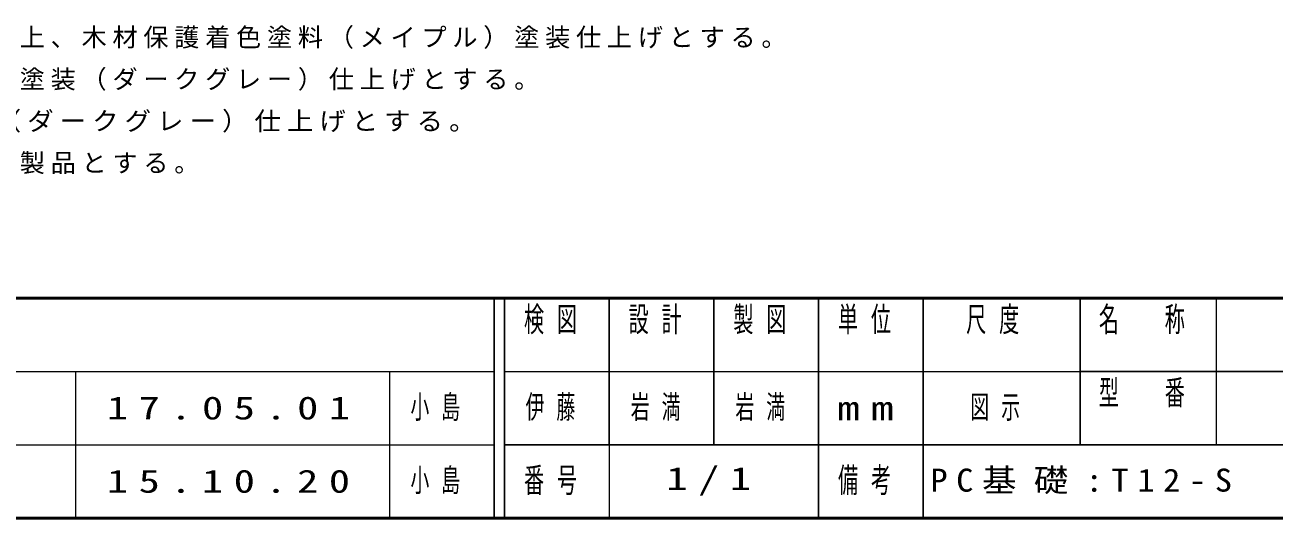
# Model space of a CAD drawing. Units: millimetres on the paper, scale 1:20. Extents: x -365 to 0, y 0 to 257.
# Drawn here: x -283.3 to -164, y 0 to 47.1 of the extents above; entities that cross this region are included whole.
import ezdxf

# ---------------------------------------------------------------- set-up
doc = ezdxf.new("R2010")
doc.units = ezdxf.units.MM
doc.layers.add('LY_1', color=7, linetype='Continuous', lineweight=25)
doc.layers.add('LY_3', color=7, linetype='Continuous', lineweight=13)
doc.styles.add('ＭＳ ゴシック', font='')
doc.styles.get('ＭＳ ゴシック').set_extended_font_data('MS Gothic')

msp = doc.modelspace()

# ---------------------------------------------------------------- linework, layer by layer
at = {"layer": 'LY_3', "lineweight": 50}
for p, q in [((-365, 21), (0, 21)), ((-365, 0), (0, 0))]:
    msp.add_line(p, q, dxfattribs=at)
at = {"layer": 'LY_3', "color": 211, "lineweight": 25}
for p, q in [((-238.5, 21), (-238.5, 0)), ((-237.5, 21), (-237.5, 0)), ((-227.5, 21), (-227.5, 7)), ((-217.5, 21), (-217.5, 7)), ((-207.5, 21), (-207.5, 0)), ((-197.5, 21), (-197.5, 7)), ((-182.5, 21), (-182.5, 7)), ((-182.5, 14), (-70, 14)), ((-237.5, 7), (0, 7))]:
    msp.add_line(p, q, dxfattribs=at)
at = {"layer": 'LY_3'}
for p, q in [((-169.5, 21), (-169.5, 7)), ((-365, 14), (-238.5, 14)), ((-278.5, 14), (-278.5, 0)), ((-248.5, 14), (-248.5, 0)), ((-237.5, 14), (-182.5, 14)), ((-365, 7), (-238.5, 7)), ((-227.5, 7), (-227.5, 0))]:
    msp.add_line(p, q, dxfattribs=at)
at = {"layer": 'LY_3', "lineweight": 25}
msp.add_line((-197.5, 7), (-197.5, 0), dxfattribs=at)

# ---------------------------------------------------------------- texts
at = {"layer": 'LY_1', "style": 'ＭＳ ゴシック'}
for s, insert, char_height, attachment_point in [('\\T1.23;木材は、ヒノキ（一等材）とし、カンナ・ペーパーがけの上、木材保護着色塗料（メイプル）塗装仕上げとする。', (-360.606, 44.826), 1.76, 7), ('\\T1.23;鋼材は、電気亜鉛メッキ処理の上、ポリエステル樹脂粉体塗装（ダークグレー）仕上げとする。', (-360.606, 40.826), 1.76, 7), ('\\T1.23;\\W1.05;アルミ合金鋳物は、AC3Aとし、ウレタン樹脂塗料塗装（ダークグレー）仕上げとする。', (-360.606, 36.826), 1.76, 7), ('\\T1.23;本製品は、（一社）日本公園施設業協会賠償責任保険加入製品とする。', (-360.606, 32.826), 1.76, 7), ('\\T1.64;\\W0.6;小島', (-246.5, 10.5), 2.199, 4), ('\\T1.64;\\W0.6;伊藤', (-235.5, 10.5), 2.199, 4), ('\\T1.64;\\W0.6;岩満', (-222.5, 10.5), 2.199, 5), ('\\T1.64;\\W0.6;岩満', (-212.5, 10.5), 2.199, 5), ('\\T1.5;\\W1.35;17.05.01', (-275.5, 10.5), 2.199, 4), ('\\T1.64;\\W0.6;図示', (-193, 10.5), 2.199, 4), ('\\T1.64;\\W0.6;小島', (-246.5, 3.5), 2.199, 4), ('\\T1.5;\\W1.35;1/1', (-217.5, 3.5), 2.199, 5), ('\\T1.5;\\W1.1;PC基礎:T12-S', (-182, 3.5), 2.199, 5), ('\\T1.5;\\W1.35;15.10.20', (-275.5, 3.5), 2.199, 4)]:
    msp.add_mtext(s, dxfattribs=dict(at, insert=insert, char_height=char_height, attachment_point=attachment_point))
at = {"layer": 'LY_3', "color": 4, "char_height": 2.346, "style": 'ＭＳ ゴシック'}
for s, insert, attachment_point in [('\\T1.64;\\W0.6;検図', (-232.5, 20.167), 2), ('\\T1.64;\\W0.6;設計', (-222.5, 20.167), 2), ('\\T1.64;\\W0.6;製図', (-212.5, 20.167), 2), ('\\T1.64;\\W0.6;単位', (-202.5, 20.167), 2), ('\\T1.64;\\W0.6;尺度', (-190.25, 20.167), 2), ('\\T1.64;\\W0.6;名\u3000称', (-176, 20.167), 2), ('\\T1.64;\\W0.6;型\u3000番', (-176, 13.167), 2), ('\\T1.5;\\W1.35;mm', (-202.5, 10.5), 5), ('\\T1.64;\\W0.6;番号', (-232.5, 3.5), 5), ('\\T1.64;\\W0.6;備考', (-202.5, 3.5), 5)]:
    msp.add_mtext(s, dxfattribs=dict(at, insert=insert, attachment_point=attachment_point))

doc.saveas('drawing.dxf')
